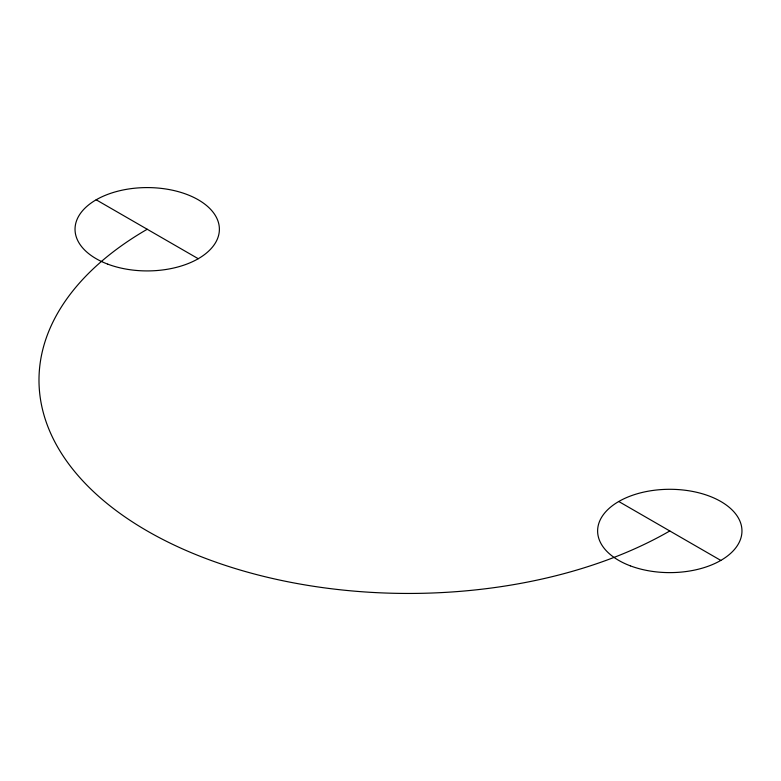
<?xml version="1.0" encoding="UTF-8"?>
<svg xmlns="http://www.w3.org/2000/svg" width="781" height="781" viewBox="0 0 781 781"><rect width="100%" height="100%" fill="white"/><g stroke="black" fill="none" stroke-linecap="round" stroke-linejoin="round"><path stroke-width="1.17" d="M96.18 199.79L198.247 258.716M618.757 501.5L720.824 560.426M669.795 530.963A369.52 213.34 0 0 1 147.219 530.963A369.52 213.34 0 0 1 147.219 229.253M630.335 565.844A72.174 41.666 0 0 0 741.852 533.238A72.174 41.666 0 0 0 637.179 493.787A72.174 41.666 0 0 0 630.335 565.844M107.758 264.144A72.174 41.666 0 0 0 219.276 231.537A72.174 41.666 0 0 0 114.612 192.077A72.174 41.666 0 0 0 107.758 264.144"/></g></svg>
